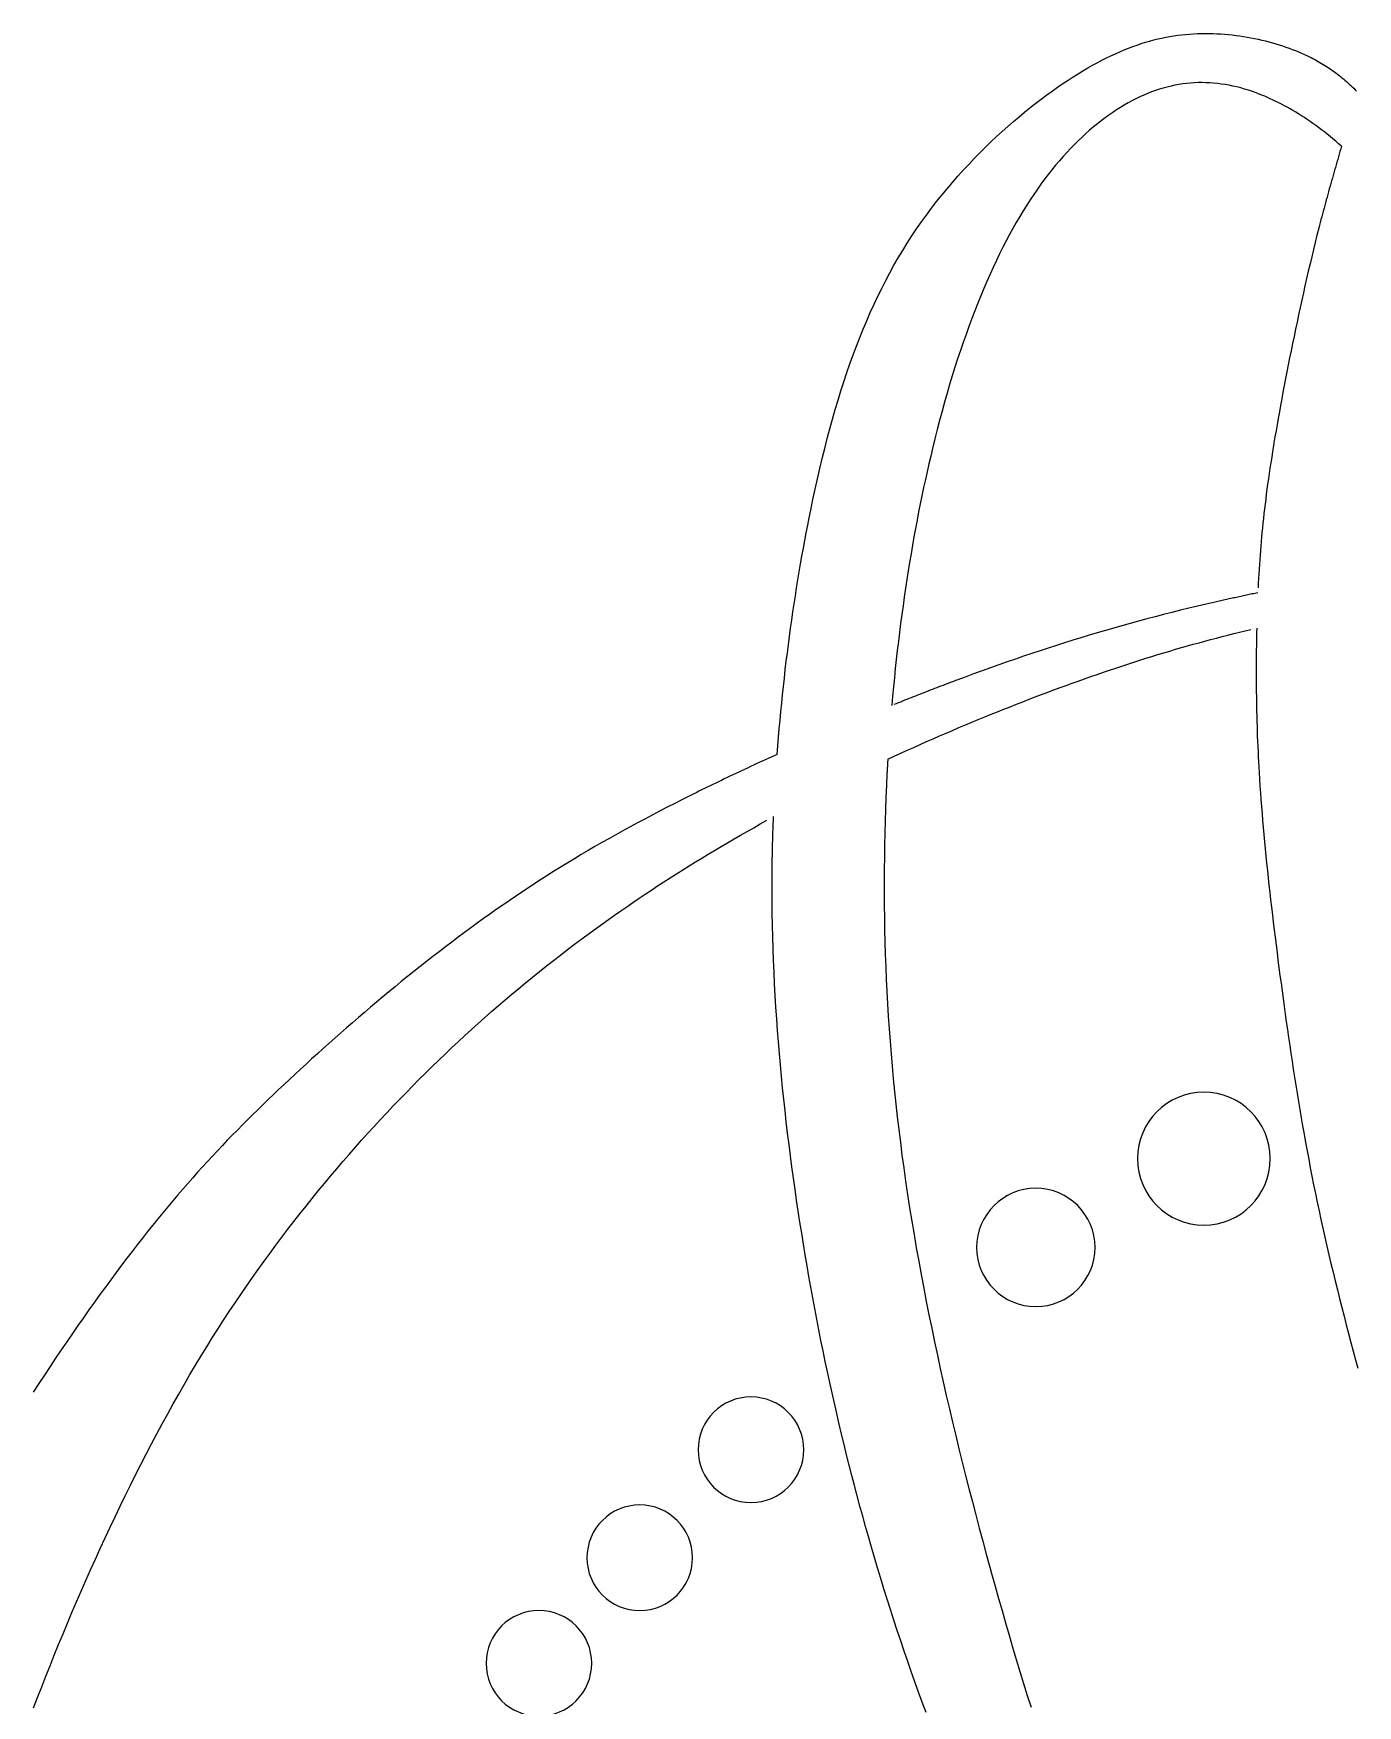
# Model space of a CAD drawing. Extents: x 13 to 113, y 0 to 127.
# Drawn here: x 45.94 to 58.94, y 85.71 to 102.13 of the extents above; entities that cross this region are included whole.
import ezdxf

# ---------------------------------------------------------------- set-up
doc = ezdxf.new("R2010")
doc.units = 0
doc.layers.add('Layer_1', color=7, linetype='CONTINUOUS')

msp = doc.modelspace()

# ---------------------------------------------------------------- linework, layer by layer
at = {"layer": 'Layer_1', "color": 7}
for points in [[(53.243006, 95.048427), (53.249698, 95.132471), (53.256391, 95.216382), (53.263827, 95.300146), (53.271264, 95.383744), (53.279072, 95.467161), (53.287252, 95.550381), (53.295729, 95.633386), (53.304579, 95.716161), (53.313725, 95.798691), (53.32317, 95.880957), (53.332911, 95.962944), (53.343025, 96.044636), (53.353436, 96.126016), (53.364144, 96.207067), (53.37515, 96.287774), (53.386453, 96.368121), (53.39798, 96.448091), (53.409803, 96.527667), (53.421925, 96.606835), (53.434343, 96.685574), (53.44706, 96.763873), (53.459999, 96.841713), (53.473236, 96.919077), (53.486695, 96.99595), (53.500378, 97.072316), (53.514359, 97.148157), (53.528562, 97.223458), (53.542989, 97.298203), (53.557638, 97.372375), (53.572511, 97.445957), (53.594225, 97.550358), (53.616386, 97.653526), (53.639067, 97.755469), (53.662268, 97.856193), (53.68599, 97.955704), (53.710307, 98.054011), (53.735219, 98.151119), (53.760726, 98.247036), (53.786827, 98.341769), (53.813598, 98.435325), (53.841038, 98.527712), (53.869222, 98.618936), (53.898075, 98.709002), (53.927672, 98.79792), (53.958087, 98.885696), (53.989245, 98.972336), (54.021222, 99.057849), (54.054016, 99.14224), (54.087703, 99.225517), (54.122208, 99.307687), (54.157605, 99.388758), (54.193969, 99.468734), (54.231225, 99.547624), (54.269448, 99.625435), (54.308712, 99.702174), (54.348943, 99.777848), (54.390214, 99.852463), (54.432527, 99.926027), (54.475881, 99.998547), (54.520351, 100.07003), (54.565936, 100.140479), (54.612562, 100.209884), (54.660229, 100.27823), (54.708789, 100.345503), (54.75824, 100.411688), (54.80851, 100.476772), (54.859524, 100.540739), (54.911207, 100.603574), (54.963559, 100.665262), (55.016431, 100.72579), (55.069824, 100.785142), (55.123664, 100.843305), (55.177875, 100.900262), (55.232458, 100.956001), (55.287264, 101.010506), (55.342293, 101.063762), (55.397471, 101.115756), (55.452723, 101.166472), (55.507975, 101.215896), (55.563228, 101.264012), (55.618331, 101.310807), (55.673286, 101.356266), (55.728017, 101.400374), (55.782452, 101.443117), (55.836514, 101.48448), (55.890205, 101.524448), (55.943375, 101.563007), (55.996024, 101.600143), (56.048079, 101.63584), (56.099464, 101.670084), (56.15018, 101.702874), (56.198517, 101.733201), (56.246258, 101.762203), (56.293405, 101.789905), (56.339956, 101.816329), (56.385913, 101.841497), (56.431349, 101.86543), (56.476265, 101.888154), (56.52066, 101.909689), (56.564535, 101.930058), (56.607963, 101.949284), (56.650945, 101.96739), (56.693481, 101.984397), (56.735646, 102.000328), (56.777438, 102.015206), (56.818859, 102.029054), (56.859907, 102.041893), (56.900584, 102.053747), (56.940964, 102.064638), (56.981046, 102.074589), (57.020905, 102.083622), (57.060466, 102.091759), (57.099879, 102.099025), (57.139069, 102.105442), (57.178035, 102.111027), (57.216853, 102.115809), (57.255522, 102.119809), (57.294043, 102.123052), (57.332489, 102.12555), (57.370786, 102.127335), (57.409083, 102.128428), (57.447306, 102.128856), (57.485455, 102.128627), (57.523529, 102.127757), (57.561529, 102.126255), (57.59938, 102.124135), (57.637083, 102.121406), (57.674636, 102.11809), (57.711967, 102.114193), (57.749149, 102.109731), (57.786107, 102.104719), (57.822843, 102.099171), (57.859281, 102.093096), (57.895496, 102.086507), (57.93134, 102.07942), (57.966886, 102.071849), (58.002134, 102.063804), (58.037011, 102.055301), (58.071515, 102.046351), (58.105648, 102.036968), (58.139335, 102.027167), (58.172576, 102.016959), (58.205444, 102.006357), (58.237793, 101.995376), (58.269695, 101.984028), (58.301076, 101.972327), (58.331937, 101.960285), (58.362277, 101.947917), (58.392023, 101.935234), (58.421173, 101.922251), (58.449729, 101.908981), (58.47769, 101.895436), (58.486465, 101.891056), (58.504089, 101.882063), (58.52149, 101.87295), (58.538594, 101.863714), (58.555549, 101.854346), (58.57228, 101.844842), (58.588789, 101.835197), (58.605075, 101.825405), (58.621137, 101.81546), (58.637051, 101.805356), (58.652816, 101.795087), (58.668358, 101.784649), (58.683826, 101.774035), (58.699145, 101.763239), (58.714315, 101.752257), (58.729337, 101.741081), (58.744284, 101.729707), (58.759156, 101.71813), (58.773955, 101.706341), (58.788679, 101.694338), (58.803254, 101.682114), (58.817829, 101.669663), (58.83233, 101.65698), (58.846831, 101.644058), (58.861258, 101.630893), (58.875684, 101.617478), (58.890111, 101.603808), (58.904537, 101.589877), (58.918964, 101.575679), (58.933465, 101.56121)], [(58.784901, 101.021275), (58.756792, 101.045959), (58.728682, 101.070134), (58.700573, 101.0938), (58.672463, 101.11696), (58.644354, 101.139612), (58.616244, 101.161759), (58.588135, 101.183402), (58.560025, 101.204541), (58.53199, 101.225179), (58.503955, 101.245314), (58.47592, 101.26495), (58.447885, 101.284086), (58.41985, 101.302724), (58.391889, 101.320864), (58.363928, 101.338508), (58.335967, 101.355657), (58.308007, 101.372313), (58.28012, 101.388474), (58.252234, 101.404144), (58.224422, 101.419322), (58.19661, 101.434011), (58.168798, 101.448211), (58.14106, 101.461922), (58.113323, 101.475146), (58.085659, 101.487885), (58.057996, 101.500138), (58.030407, 101.511907), (58.002892, 101.523193), (57.975378, 101.533997), (57.947938, 101.54432), (57.909492, 101.557981), (57.87112, 101.570692), (57.832823, 101.582444), (57.7946, 101.593228), (57.756451, 101.603036), (57.718377, 101.611858), (57.680303, 101.619687), (57.642303, 101.626514), (57.604303, 101.632329), (57.566377, 101.637125), (57.528452, 101.640888), (57.490527, 101.643617), (57.452601, 101.645298), (57.414676, 101.645922), (57.37675, 101.645481), (57.338825, 101.643964), (57.300899, 101.641369), (57.262974, 101.63768), (57.224974, 101.632891), (57.186974, 101.626994), (57.1489, 101.619982), (57.110825, 101.611843), (57.072677, 101.602568), (57.034454, 101.59215), (56.996157, 101.580578), (56.957785, 101.567845), (56.919339, 101.553943), (56.880819, 101.53886), (56.842224, 101.52259), (56.803555, 101.505124), (56.764737, 101.486456), (56.727109, 101.467258), (56.689406, 101.446918), (56.651704, 101.425431), (56.613927, 101.40279), (56.57615, 101.378987), (56.538299, 101.354016), (56.500448, 101.327871), (56.462597, 101.300545), (56.42482, 101.272031), (56.387044, 101.242322), (56.349341, 101.211412), (56.311639, 101.179293), (56.274011, 101.14596), (56.236531, 101.111405), (56.199126, 101.075621), (56.161796, 101.038603), (56.124614, 101.000342), (56.087581, 100.960834), (56.050696, 100.920069), (56.013961, 100.878043), (55.977448, 100.834748), (55.941084, 100.790177), (55.904944, 100.744324), (55.869026, 100.697183), (55.833331, 100.648746), (55.797934, 100.599006), (55.76276, 100.547957), (55.727884, 100.495592), (55.693305, 100.441904), (55.658948, 100.386888), (55.624964, 100.330537), (55.591203, 100.272786), (55.557739, 100.21371), (55.524648, 100.153315), (55.491853, 100.09161), (55.459431, 100.028603), (55.427306, 99.964302), (55.395552, 99.898714), (55.364171, 99.831848), (55.333087, 99.763712), (55.302375, 99.694313), (55.27196, 99.623661), (55.241917, 99.551763), (55.212246, 99.478626), (55.182946, 99.404259), (55.154019, 99.32867), (55.125463, 99.251867), (55.097354, 99.173858), (55.069616, 99.094652), (55.04225, 99.014255), (55.015331, 98.932676), (54.988783, 98.849923), (54.962607, 98.766005), (54.936877, 98.680928), (54.911519, 98.594702), (54.886607, 98.507334), (54.862141, 98.418832), (54.838048, 98.329204), (54.8144, 98.238458), (54.791198, 98.146603), (54.768443, 98.053646), (54.750447, 97.977943), (54.732674, 97.901541), (54.715273, 97.824451), (54.698095, 97.746686), (54.681214, 97.66826), (54.664706, 97.589183), (54.64842, 97.50947), (54.632506, 97.429131), (54.61689, 97.348181), (54.601571, 97.266631), (54.586624, 97.184493), (54.571974, 97.101781), (54.557696, 97.018506), (54.543716, 96.934681), (54.530107, 96.85032), (54.516796, 96.765432), (54.503857, 96.680034), (54.491215, 96.594135), (54.478945, 96.507749), (54.467047, 96.420887), (54.455521, 96.333562), (54.444292, 96.245789), (54.433509, 96.157577), (54.423024, 96.068941), (54.412985, 95.979891), (54.403317, 95.890442), (54.394022, 95.800606), (54.385098, 95.710394), (54.376546, 95.619819), (54.368366, 95.528894)], [(58.784901, 101.021275), (58.777316, 100.995592), (58.769731, 100.969837), (58.762146, 100.94401), (58.754635, 100.918109), (58.747124, 100.892136), (58.739614, 100.866091), (58.732103, 100.839971), (58.724592, 100.813777), (58.717156, 100.787509), (58.709719, 100.761166), (58.702283, 100.734747), (58.694847, 100.708253), (58.68741, 100.681683), (58.679974, 100.655037), (58.672538, 100.628315), (58.665101, 100.601515), (58.657665, 100.574638), (58.650228, 100.547682), (58.642792, 100.520649), (58.635356, 100.493537), (58.627919, 100.466346), (58.620483, 100.439076), (58.613047, 100.411727), (58.60561, 100.384297), (58.598174, 100.356788), (58.590738, 100.329197), (58.583301, 100.301525), (58.575865, 100.273772), (58.568428, 100.245937), (58.561736, 100.218019), (58.54374, 100.146277), (58.526487, 100.076468), (58.509384, 100.006265), (58.492429, 99.935725), (58.475623, 99.864902), (58.458965, 99.793854), (58.442531, 99.722635), (58.426245, 99.651301), (58.410182, 99.579908), (58.394343, 99.508512), (58.378652, 99.437169), (58.363259, 99.365934), (58.348014, 99.294864), (58.333067, 99.224014), (58.318343, 99.15344), (58.303842, 99.083197), (58.289639, 99.013343), (58.275659, 98.943931), (58.261976, 98.875019), (58.24859, 98.806661), (58.235502, 98.738914), (58.222637, 98.671834), (58.21007, 98.605476), (58.197874, 98.539896), (58.185976, 98.475149), (58.174375, 98.411293), (58.163146, 98.348382), (58.152215, 98.286472), (58.141655, 98.22562), (58.131467, 98.165881), (58.121651, 98.107309), (58.117189, 98.078987), (58.107968, 98.022217), (58.099045, 97.966582), (58.090493, 97.912026), (58.082313, 97.858489), (58.07443, 97.805916), (58.06692, 97.754247), (58.059483, 97.703426), (58.05279, 97.653394), (58.046098, 97.604095), (58.040149, 97.55547), (58.0342, 97.507461), (58.02825, 97.460011), (58.023045, 97.413063), (58.01784, 97.366558), (58.012634, 97.320439), (58.008172, 97.274648), (58.00371, 97.229127), (57.999249, 97.183819), (57.99553, 97.138666), (57.991812, 97.093609), (57.988094, 97.048597), (57.984376, 97.003562), (57.981401, 96.958453), (57.978427, 96.913211), (57.975452, 96.867774), (57.972478, 96.822093), (57.969503, 96.776106), (57.967272, 96.729755), (57.965041, 96.682981)], [(57.964669, 96.635727), (57.950466, 96.632753), (57.936263, 96.629778), (57.922059, 96.626804), (57.907856, 96.623829), (57.893727, 96.620855), (57.879597, 96.61788), (57.865468, 96.614905), (57.851339, 96.611931), (57.83721, 96.608956), (57.823081, 96.605907), (57.808952, 96.602859), (57.794823, 96.59981), (57.780768, 96.596761), (57.766713, 96.593712), (57.752659, 96.590663), (57.738604, 96.587614), (57.724549, 96.584565), (57.710494, 96.581516), (57.69644, 96.578467), (57.682459, 96.575418), (57.668479, 96.572295), (57.654498, 96.569172), (57.640592, 96.566048), (57.626612, 96.562925), (57.612706, 96.559802), (57.5988, 96.556679), (57.584894, 96.553555), (57.570988, 96.550432), (57.557156, 96.547309), (57.543325, 96.544186), (57.455137, 96.523899), (57.370489, 96.504029), (57.286383, 96.483891), (57.202776, 96.463479), (57.119652, 96.442783), (57.036967, 96.421798), (56.954677, 96.400515), (56.872743, 96.378927), (56.791143, 96.35702), (56.709841, 96.334785), (56.628778, 96.312215), (56.547952, 96.289304), (56.467312, 96.266036), (56.386806, 96.24241), (56.306411, 96.218413), (56.226098, 96.194037), (56.145815, 96.169274), (56.065547, 96.144116), (55.985249, 96.11855), (55.904862, 96.092567), (55.824378, 96.066161), (55.74376, 96.039323), (55.662957, 96.012046), (55.58193, 95.984324), (55.500673, 95.95614), (55.419118, 95.927487), (55.337229, 95.898359), (55.254997, 95.868747), (55.172357, 95.838638), (55.0893, 95.80803), (55.005775, 95.776908), (54.995661, 95.773116), (54.975063, 95.765397), (54.954464, 95.757641), (54.933791, 95.749855), (54.913118, 95.742039), (54.892445, 95.734194), (54.871697, 95.726311), (54.85095, 95.718399), (54.830202, 95.710457), (54.80938, 95.702485), (54.788559, 95.694484), (54.767737, 95.686452), (54.74684, 95.678391), (54.725944, 95.670308), (54.705048, 95.662195), (54.684077, 95.654052), (54.663107, 95.645887), (54.642136, 95.637692), (54.621166, 95.629467), (54.600195, 95.62122), (54.57915, 95.612951), (54.558105, 95.604652), (54.53706, 95.596331), (54.516016, 95.587987), (54.494971, 95.579614), (54.473926, 95.571218), (54.452806, 95.5628), (54.431687, 95.55436), (54.410568, 95.545897), (54.389449, 95.537413)], [(54.329378, 95.001318), (54.392884, 95.030684), (54.456465, 95.059827), (54.520046, 95.08874), (54.583627, 95.117422), (54.647282, 95.145866), (54.710938, 95.174072), (54.774519, 95.202033), (54.8381, 95.229748), (54.901606, 95.257211), (54.965113, 95.284413), (55.028471, 95.311355), (55.091754, 95.338037), (55.154963, 95.364451), (55.218024, 95.390597), (55.280935, 95.416468), (55.343698, 95.442057), (55.406313, 95.467363), (55.468778, 95.492386), (55.531021, 95.517119), (55.593114, 95.541555), (55.654985, 95.565694), (55.716632, 95.589535), (55.778057, 95.613071), (55.839184, 95.636295), (55.900088, 95.659206), (55.96062, 95.681798), (56.020929, 95.70407), (56.080866, 95.726015), (56.140506, 95.747632), (56.199848, 95.768915), (56.262016, 95.791008), (56.323812, 95.812737), (56.385236, 95.834102), (56.446289, 95.85511), (56.50697, 95.875761), (56.567353, 95.896062), (56.627439, 95.916014), (56.687227, 95.935623), (56.746718, 95.954899), (56.805912, 95.973839), (56.864882, 95.992445), (56.923555, 96.010723), (56.982005, 96.028682), (57.040232, 96.046321), (57.098236, 96.063648), (57.156091, 96.080662), (57.213722, 96.097372), (57.271206, 96.113777), (57.32854, 96.129884), (57.385726, 96.145694), (57.442763, 96.161213), (57.499651, 96.17645), (57.556465, 96.191405), (57.61313, 96.206084), (57.669795, 96.220489), (57.726312, 96.234618), (57.782828, 96.248486), (57.83927, 96.262095), (57.895712, 96.275443)], [(57.951961, 96.288524), (57.951217, 96.246211), (57.950473, 96.203534), (57.94973, 96.160492), (57.948986, 96.117093), (57.948339, 96.073338), (57.947789, 96.029225), (57.947387, 95.984756), (57.947068, 95.939937), (57.946882, 95.894768), (57.946807, 95.849257), (57.946874, 95.803405), (57.947053, 95.75721), (57.947387, 95.710681), (57.947841, 95.663817), (57.948414, 95.616618), (57.949157, 95.569092), (57.949901, 95.521239), (57.950644, 95.473059), (57.952132, 95.424559), (57.953619, 95.375739), (57.955106, 95.3266), (57.956594, 95.277148), (57.958081, 95.227384), (57.960312, 95.177307), (57.962543, 95.126926), (57.964774, 95.076239), (57.967005, 95.025248), (57.969979, 94.97396), (57.972954, 94.922373), (57.975928, 94.870497), (57.979646, 94.804537), (57.984108, 94.738115), (57.98857, 94.67124), (57.993775, 94.603918), (57.998981, 94.536158), (58.004186, 94.467974), (58.010135, 94.399366), (58.016085, 94.330349), (58.022034, 94.260938), (58.028726, 94.191133), (58.035419, 94.120948), (58.042112, 94.050392), (58.049548, 93.979471), (58.056985, 93.908194), (58.064644, 93.836574), (58.072452, 93.76462), (58.080484, 93.692338), (58.088738, 93.619737), (58.097141, 93.546823), (58.105767, 93.473612), (58.114542, 93.400111), (58.12354, 93.326328), (58.132687, 93.252276), (58.141982, 93.177957), (58.151426, 93.103388), (58.161019, 93.028575), (58.170761, 92.953524), (58.180651, 92.878248), (58.190691, 92.802755), (58.200804, 92.727055), (58.211066, 92.651139), (58.221477, 92.575009), (58.232037, 92.498654), (58.242745, 92.42206), (58.253677, 92.345215), (58.264757, 92.268108), (58.27606, 92.190726), (58.287586, 92.113057), (58.299336, 92.035089), (58.311308, 91.956811), (58.323504, 91.878208), (58.335997, 91.79927), (58.348788, 91.719985), (58.361876, 91.64034), (58.375261, 91.560322), (58.388944, 91.479921), (58.402925, 91.399124), (58.417277, 91.317919), (58.432001, 91.236292), (58.447097, 91.154234), (58.462564, 91.071732), (58.478404, 90.988772), (58.494689, 90.905344), (58.511347, 90.821434), (58.528525, 90.73703), (58.546149, 90.652122), (58.564219, 90.566696), (58.582736, 90.48074), (58.601773, 90.394245), (58.621256, 90.307192), (58.64126, 90.21959), (58.661041, 90.134444), (58.681268, 90.048917), (58.701867, 89.963081), (58.722837, 89.87701), (58.744105, 89.790779), (58.765745, 89.704457), (58.787608, 89.618124), (58.809694, 89.531847), (58.832003, 89.445704), (58.854461, 89.359767), (58.877068, 89.274107), (58.899823, 89.1888), (58.922652, 89.103919), (58.945556, 89.019537)], [(53.243006, 95.048427), (53.213558, 95.035115), (53.184184, 95.02179), (53.15481, 95.008449), (53.125585, 94.995093), (53.09636, 94.981722), (53.06721, 94.968337), (53.038134, 94.954937), (53.009132, 94.941521), (52.980204, 94.928099), (52.951351, 94.914669), (52.922572, 94.901231), (52.893868, 94.887786), (52.865238, 94.874334), (52.836682, 94.860874), (52.808201, 94.847407), (52.779794, 94.833939), (52.751462, 94.820465), (52.723278, 94.80699), (52.695168, 94.793515), (52.667133, 94.780041), (52.639172, 94.766566), (52.611286, 94.753091), (52.583548, 94.739616), (52.555885, 94.726149), (52.52837, 94.712689), (52.50093, 94.699229), (52.473564, 94.685777), (52.446347, 94.672332), (52.419204, 94.658895), (52.39221, 94.645472), (52.312842, 94.605702), (52.237036, 94.567308), (52.162085, 94.528937), (52.088018, 94.490572), (52.014696, 94.452201), (51.942191, 94.413799), (51.87043, 94.375353), (51.799413, 94.33684), (51.729065, 94.298246), (51.659386, 94.259547), (51.590376, 94.220729), (51.521962, 94.181777), (51.454068, 94.142669), (51.386694, 94.103383), (51.319916, 94.063903), (51.253583, 94.024215), (51.187697, 93.984297), (51.122257, 93.944133), (51.057189, 93.903701), (50.992492, 93.862987), (50.928168, 93.821968), (50.86414, 93.78063), (50.800411, 93.738949), (50.736904, 93.696911), (50.673621, 93.654501), (50.61056, 93.61169), (50.547649, 93.56847), (50.484886, 93.524818), (50.422197, 93.480721), (50.359583, 93.436155), (50.297043, 93.391098), (50.234503, 93.345528), (50.171963, 93.299422), (50.109498, 93.252855), (50.047032, 93.205858), (49.984715, 93.158443), (49.922473, 93.110635), (49.860379, 93.062462), (49.798434, 93.01394), (49.736638, 92.965098), (49.67499, 92.915958), (49.613566, 92.866543), (49.552365, 92.816876), (49.491386, 92.766985), (49.430631, 92.716886), (49.370174, 92.666609), (49.310013, 92.616176), (49.250151, 92.565601), (49.190585, 92.514915), (49.131317, 92.464139), (49.072421, 92.413297), (49.013897, 92.362417), (48.955819, 92.311515), (48.898113, 92.260621), (48.840853, 92.209756), (48.784039, 92.158936), (48.727671, 92.108197), (48.671824, 92.057556), (48.616497, 92.007033), (48.561617, 91.956651), (48.507332, 91.906441), (48.453567, 91.856424), (48.400397, 91.806593), (48.347747, 91.756925), (48.295618, 91.707377), (48.243935, 91.657888), (48.192699, 91.608421), (48.141908, 91.558917), (48.091415, 91.509331), (48.041294, 91.459619), (47.991545, 91.409729), (47.942019, 91.359608), (47.892716, 91.309204), (47.843635, 91.25848), (47.794779, 91.207378), (47.74607, 91.155851), (47.697436, 91.103849), (47.648877, 91.051325), (47.600392, 90.99823), (47.551907, 90.944509), (47.503422, 90.89012), (47.454862, 90.835016), (47.406228, 90.779139), (47.35752, 90.722452), (47.308663, 90.664894), (47.259583, 90.606422), (47.210354, 90.546983), (47.160828, 90.486533), (47.111004, 90.425019), (47.060883, 90.362398), (47.010465, 90.298609), (46.959674, 90.233615), (46.908438, 90.167364), (46.856755, 90.099812), (46.8047, 90.030981), (46.752199, 89.960916), (46.699401, 89.889645), (46.646231, 89.817208), (46.592764, 89.743632), (46.538999, 89.668957), (46.485011, 89.593218), (46.430799, 89.516448), (46.37644, 89.438682), (46.321857, 89.359959), (46.267125, 89.280308), (46.212319, 89.199767), (46.157439, 89.118371), (46.102484, 89.036152), (46.047455, 88.953151), (45.992425, 88.869395), (45.937471, 88.784925)], [(54.329378, 95.001318), (54.328879, 94.992848), (54.328366, 94.98437), (54.327868, 94.975893), (54.32737, 94.967416), (54.326871, 94.958931), (54.326373, 94.950446), (54.325882, 94.941953), (54.325384, 94.933461), (54.324908, 94.924969), (54.324417, 94.916469), (54.323934, 94.907969), (54.323451, 94.899469), (54.322975, 94.890962), (54.322514, 94.882455), (54.322045, 94.873948), (54.321584, 94.865433), (54.321131, 94.856918), (54.320662, 94.848404), (54.320208, 94.839882), (54.31977, 94.83136), (54.319309, 94.822838), (54.31887, 94.814316), (54.318439, 94.805786), (54.318007, 94.797256), (54.317576, 94.788727), (54.317145, 94.78019), (54.316728, 94.771653), (54.316304, 94.763116), (54.315895, 94.754579), (54.315486, 94.746035), (54.310281, 94.625919), (54.305819, 94.509442), (54.302101, 94.392609), (54.299126, 94.275424), (54.296895, 94.157889), (54.295408, 94.040006), (54.293921, 93.921778), (54.29343, 93.803209), (54.293646, 93.684301), (54.294389, 93.565056), (54.295877, 93.445477), (54.298108, 93.325568), (54.301082, 93.205331), (54.3048, 93.084768), (54.309262, 92.963883), (54.314468, 92.842679), (54.320417, 92.721156), (54.327109, 92.599321), (54.33462, 92.477174), (54.342875, 92.354717), (54.351947, 92.231955), (54.361763, 92.10889), (54.372397, 91.985524), (54.383775, 91.86186), (54.39597, 91.737901), (54.408909, 91.61365), (54.422667, 91.489111), (54.437242, 91.364282), (54.452635, 91.239172), (54.468847, 91.113781), (54.485876, 90.98811), (54.504392, 90.857813), (54.523801, 90.727245), (54.544028, 90.596429), (54.565073, 90.465394), (54.586936, 90.334162), (54.609617, 90.202762), (54.633042, 90.071218), (54.65721, 89.939558), (54.682047, 89.807803), (54.707628, 89.675984), (54.733879, 89.544123), (54.760724, 89.412245), (54.788239, 89.28038), (54.816348, 89.148551), (54.845053, 89.016782), (54.874352, 88.885103), (54.904172, 88.753536), (54.934512, 88.622109), (54.965373, 88.490846), (54.99668, 88.359773), (55.028508, 88.228916), (55.060782, 88.098302), (55.093427, 87.967955), (55.126445, 87.837901), (55.159834, 87.708165), (55.193595, 87.578775), (55.227728, 87.449754), (55.262159, 87.321129), (55.296812, 87.192926), (55.331763, 87.065172), (55.348867, 87.00313), (55.382702, 86.881454), (55.416761, 86.760221), (55.451042, 86.639439), (55.485622, 86.519122), (55.520498, 86.399274), (55.555598, 86.279906), (55.590995, 86.161024), (55.62669, 86.042642), (55.662756, 85.924764), (55.69912, 85.807402), (55.735855, 85.690562)], [(54.704676, 85.639415), (54.667792, 85.739321), (54.631354, 85.839489), (54.595362, 85.939909), (54.559816, 86.040572), (54.524716, 86.141469), (54.490137, 86.24259), (54.45593, 86.343927), (54.422243, 86.445469), (54.389002, 86.547207), (54.356208, 86.649135), (54.32386, 86.751239), (54.291958, 86.853511), (54.260502, 86.955943), (54.229492, 87.058525), (54.198929, 87.161249), (54.168886, 87.264104), (54.139215, 87.367084), (54.111031, 87.466758), (54.083219, 87.566568), (54.055853, 87.666521), (54.028933, 87.766626), (54.002385, 87.866893), (53.976284, 87.967332), (53.950554, 88.067955), (53.92527, 88.168766), (53.900358, 88.269779), (53.875818, 88.370998), (53.851725, 88.472438), (53.828003, 88.574106), (53.804727, 88.676011), (53.781823, 88.778164), (53.75929, 88.880573), (53.73713, 88.983246), (53.715342, 89.086197), (53.693999, 89.18943), (53.673029, 89.292958), (53.65243, 89.39679), (53.632203, 89.500934), (53.612348, 89.6054), (53.592865, 89.710198), (53.573753, 89.815337), (53.555013, 89.920825), (53.536646, 90.026674), (53.51865, 90.132892), (53.501025, 90.239487), (53.483773, 90.346471), (53.466892, 90.453853), (53.450384, 90.561643), (53.434247, 90.66996), (53.418482, 90.778669), (53.403088, 90.887765), (53.388141, 90.997243), (53.373566, 91.10709), (53.359511, 91.217302), (53.345903, 91.327871), (53.33274, 91.43879), (53.320098, 91.550053), (53.307977, 91.661648), (53.296376, 91.773572), (53.285296, 91.885816), (53.274737, 91.998372), (53.264772, 92.111234), (53.255402, 92.224393), (53.246627, 92.337843), (53.238447, 92.451577), (53.230862, 92.565584), (53.224169, 92.679862), (53.21822, 92.794399), (53.213015, 92.90919), (53.207809, 93.024228), (53.203347, 93.139504), (53.199629, 93.255011), (53.196655, 93.370741), (53.194424, 93.486688), (53.192937, 93.602845), (53.192461, 93.719202), (53.192758, 93.835755), (53.194245, 93.952494), (53.194446, 93.968616), (53.194691, 93.984738), (53.194959, 94.000867), (53.195219, 94.016997), (53.195502, 94.033126), (53.1958, 94.049263), (53.196119, 94.0654), (53.196461, 94.081544), (53.196796, 94.097689), (53.19716, 94.113833), (53.19754, 94.129985), (53.197934, 94.146137), (53.198328, 94.162289), (53.198752, 94.17844), (53.19919, 94.194592), (53.199644, 94.210751), (53.200113, 94.226911), (53.200574, 94.24307), (53.201087, 94.259229), (53.2016, 94.275396), (53.20212, 94.291562), (53.202656, 94.307729), (53.203199, 94.323896), (53.203779, 94.34007), (53.204359, 94.356244), (53.204946, 94.372418), (53.205556, 94.388592), (53.206173, 94.404766), (53.206805, 94.420948), (53.207467, 94.437122)], [(45.941464, 85.6846), (45.980877, 85.787514), (46.020884, 85.890774), (46.061561, 85.994388), (46.102833, 86.098325), (46.1447, 86.202538), (46.187162, 86.306984), (46.230218, 86.411619), (46.27387, 86.516399), (46.318116, 86.621275), (46.362957, 86.726207), (46.408394, 86.831145), (46.454276, 86.936047), (46.500753, 87.040868), (46.547751, 87.145562), (46.59527, 87.250088), (46.643383, 87.354395), (46.692017, 87.458443), (46.741097, 87.562186), (46.790698, 87.665576), (46.840744, 87.768572), (46.891312, 87.871129), (46.942325, 87.9732), (46.993785, 88.074741), (47.045765, 88.175706), (47.098191, 88.276054), (47.151064, 88.375736), (47.204308, 88.474709), (47.257999, 88.572927), (47.312136, 88.670346), (47.366644, 88.766922), (47.421599, 88.862609), (47.476926, 88.957362), (47.532624, 89.051156), (47.586835, 89.140904), (47.641418, 89.229757), (47.696299, 89.31773), (47.751551, 89.404828), (47.807101, 89.491063), (47.863022, 89.576443), (47.919241, 89.660981), (47.975757, 89.744684), (48.032571, 89.827564), (48.089683, 89.909632), (48.147091, 89.990893), (48.204798, 90.071364), (48.262801, 90.151049), (48.321103, 90.229962), (48.379627, 90.30811), (48.438448, 90.385506), (48.497493, 90.462157), (48.556835, 90.538074), (48.616401, 90.613268), (48.676264, 90.687748), (48.736275, 90.761524), (48.796584, 90.834609), (48.857116, 90.907009), (48.917871, 90.978733), (48.978849, 91.049795), (49.039976, 91.120203), (49.101327, 91.189963), (49.1629, 91.259092), (49.224622, 91.327596), (49.286567, 91.39549), (49.34866, 91.462774), (49.411051, 91.529545), (49.473591, 91.595721), (49.536354, 91.661318), (49.59934, 91.726334), (49.662475, 91.790785), (49.725833, 91.854671), (49.789414, 91.917999), (49.853218, 91.980777), (49.917245, 92.043012), (49.981495, 92.104711), (50.046043, 92.165875), (50.110814, 92.226519), (50.175808, 92.286649), (50.241099, 92.346267), (50.306613, 92.405386), (50.372425, 92.464007), (50.43846, 92.522137), (50.504793, 92.579784), (50.571423, 92.636962), (50.638276, 92.693672), (50.7055, 92.74992), (50.772948, 92.805708), (50.840768, 92.861049), (50.908811, 92.915952), (50.977225, 92.970416), (51.045937, 93.024456), (51.114947, 93.078072), (51.184328, 93.131272), (51.254007, 93.184071), (51.324058, 93.236467), (51.352688, 93.257705), (51.411063, 93.300688), (51.469662, 93.343402), (51.528483, 93.385856), (51.587603, 93.428043), (51.646945, 93.469969), (51.70651, 93.511635), (51.766299, 93.553041), (51.82631, 93.594186), (51.886619, 93.635079), (51.947151, 93.675711), (52.007906, 93.716091), (52.068884, 93.756217), (52.13016, 93.796091), (52.191659, 93.83572), (52.253381, 93.875103), (52.315326, 93.91424), (52.377494, 93.953133), (52.439959, 93.991779), (52.502648, 94.030188), (52.56556, 94.068352), (52.628769, 94.106277), (52.692201, 94.143965), (52.755856, 94.181422), (52.819735, 94.218641), (52.883911, 94.255629), (52.948235, 94.292387), (53.012857, 94.328915), (53.077703, 94.365219), (53.142771, 94.401293)]]:
    msp.add_lwpolyline(points, dxfattribs=at)
at = {"layer": 'Layer_1', "color": 3}
for points in [[(58.085287, 91.078484), (58.085287, 91.078484)], [(56.364824, 90.206465), (56.364824, 90.206465)], [(52.985574, 88.738269), (52.985574, 88.738269)], [(52.411999, 87.15898), (52.411999, 87.15898)], [(50.903522, 86.640561), (50.903522, 86.640561)]]:
    msp.add_lwpolyline(points, dxfattribs=at)
for points in [[(57.433252, 91.73052), (57.073138, 91.73052), (56.781216, 91.438594), (56.781216, 91.078484)], [(58.085287, 91.078484), (58.085287, 91.438594), (57.793358, 91.73052), (57.433252, 91.73052)], [(56.781216, 91.078484), (56.781216, 90.718375), (57.073138, 90.426448), (57.433252, 90.426448)], [(57.433252, 90.426448), (57.793358, 90.426448), (58.085287, 90.718375), (58.085287, 91.078484)], [(55.783426, 90.787863), (55.462331, 90.787863), (55.202028, 90.527563), (55.202028, 90.206465)], [(56.364824, 90.206465), (56.364824, 90.527563), (56.104521, 90.787863), (55.783426, 90.787863)], [(55.202028, 90.206465), (55.202028, 89.885368), (55.462331, 89.625068), (55.783426, 89.625068)], [(55.783426, 89.625068), (56.104521, 89.625068), (56.364824, 89.885368), (56.364824, 90.206465)], [(52.985574, 88.738269), (52.699206, 88.738269), (52.467058, 88.506098), (52.467058, 88.219701)], [(53.50409, 88.219701), (53.50409, 88.506098), (53.271943, 88.738269), (52.985574, 88.738269)], [(52.467058, 88.219701), (52.467058, 87.933304), (52.699206, 87.701133), (52.985574, 87.701133)], [(52.985574, 87.701133), (53.271943, 87.701133), (53.50409, 87.933304), (53.50409, 88.219701)], [(51.893483, 87.677496), (51.607116, 87.677496), (51.374967, 87.445348), (51.374967, 87.15898)], [(52.411999, 87.15898), (52.411999, 87.445348), (52.179857, 87.677496), (51.893483, 87.677496)], [(51.374967, 87.15898), (51.374967, 86.872612), (51.607116, 86.640465), (51.893483, 86.640465)], [(51.893483, 86.640465), (52.179857, 86.640465), (52.411999, 86.872612), (52.411999, 87.15898)], [(50.903522, 86.640561), (50.617154, 86.640561), (50.385006, 86.40839), (50.385006, 86.121994)], [(51.422037, 86.121994), (51.422037, 86.40839), (51.18989, 86.640561), (50.903522, 86.640561)], [(50.385006, 86.121994), (50.385006, 85.835597), (50.617154, 85.603426), (50.903522, 85.603426)], [(50.903522, 85.603426), (51.18989, 85.603426), (51.422037, 85.835597), (51.422037, 86.121994)]]:
    msp.add_open_spline(points, degree=3, dxfattribs=at)

doc.saveas('drawing.dxf')
